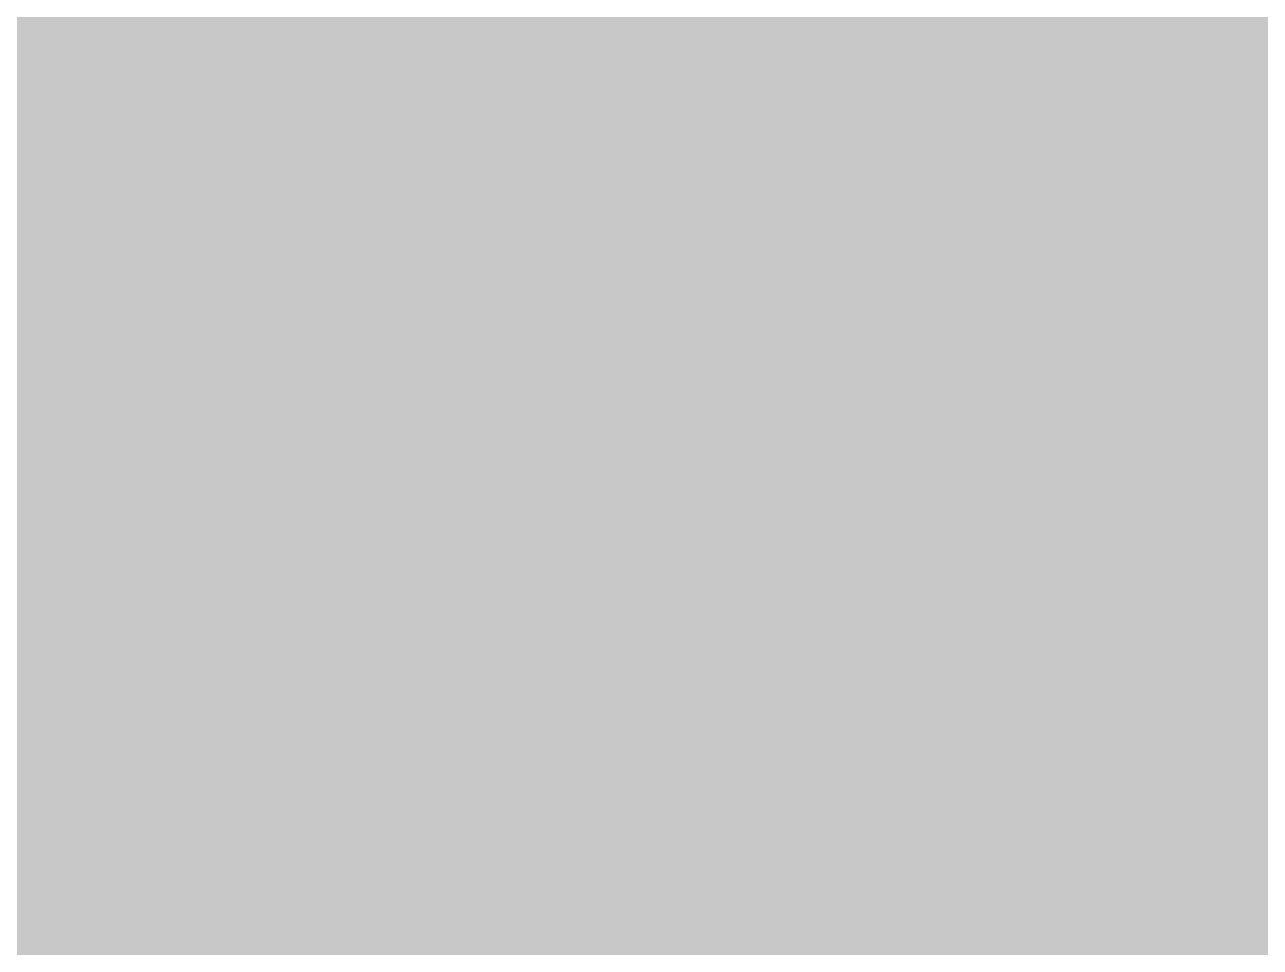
# Model space of a CAD drawing. Header units: millimetres. Extents: x -754 to 578, y -31 to 612.
# Drawn here: x 389.4 to 447.8, y 131.9 to 175.5 of the extents above; entities that cross this region are included whole.
import ezdxf

# ---------------------------------------------------------------- set-up
doc = ezdxf.new("R2010")
doc.units = ezdxf.units.MM
doc.layers.add('Background Fill', color=3, linetype='Continuous')
doc.layers.add('magpiefill', color=3, linetype='Continuous')

msp = doc.modelspace()

# ---------------------------------------------------------------- hatches: boundary and pattern name
at = {"layer": 'magpiefill'}
h = msp.add_hatch(color=250, dxfattribs=at)
h.dxf.hatch_style = 1
edge = h.paths.add_edge_path()
edge.add_line((422.8016935369239, 158.4498800963552), (420.37532022016, 158.2018303039786))
edge.add_line((420.3753202201599, 158.2018303039786), (416.2455312316768, 155.4893351378932))
edge.add_line((416.2455312316768, 155.4893351378931), (407.7499737075245, 149.3567361790554))
edge.add_line((407.7499737075248, 149.3567361790555), (402.7942299349394, 144.6393505568623))
edge.add_line((402.7942299349393, 144.6393505568623), (401.968275150837, 144.6393505568623))
edge.add_line((401.9682751508369, 144.6393505568623), (401.1423165997419, 145.3469591835292))
edge.add_line((401.1423165997419, 145.3469591835293), (401.0243230591561, 145.8186969624106))
edge.add_line((401.0243230591561, 145.8186969624106), (398.5464511728632, 143.9317438885402))
edge.add_line((398.5464511728633, 143.9317438885402), (395.2426245024686, 141.5730510774436))
edge.add_line((395.2426245024685, 141.5730510774436), (394.8886438807106, 143.1062017963252))
edge.add_line((394.8886438807106, 143.1062017963253), (395.0066374212963, 143.9317438885403))
edge.add_line((395.0066374212963, 143.9317438885402), (396.4225636753221, 145.4648926490772))
edge.add_line((396.4225636753222, 145.4648926490773), (396.8945378376659, 145.8186969624107))
edge.add_line((396.8945378376659, 145.8186969624106), (396.5405572159079, 146.0545658518514))
edge.add_line((396.5405572159079, 146.0545658518514), (394.298672410787, 144.5214170913143))
edge.add_line((394.298672410787, 144.5214170913142), (393.708704707857, 144.9931548701956))
edge.add_line((393.7087047078569, 144.9931548701957), (393.7087047078569, 145.3469591835293))
edge.add_line((393.7087047078569, 145.3469591835293), (392.764752616176, 145.3469591835293))
edge.add_line((392.7647526161761, 145.3469591835293), (392.4107719944182, 145.8186969624106))
edge.add_line((392.4107719944182, 145.8186969624106), (395.4786115836406, 147.4697811468405))
edge.add_line((395.4786115836407, 147.4697811468405), (396.0685792865702, 148.531192128496))
edge.add_line((396.0685792865702, 148.5311921284959), (397.130524918838, 149.4746696446038))
edge.add_line((397.1305249188381, 149.4746696446038), (395.0066374212964, 149.1208653312701))
edge.add_line((395.0066374212963, 149.12086533127), (396.6585507564936, 150.5360806262591))
edge.add_line((396.6585507564937, 150.5360806262591), (402.2042622320091, 153.7203155295707))
edge.add_line((402.2042622320091, 153.7203155295707), (407.3959930857667, 157.4942236356564))
edge.add_line((407.3959930857668, 157.4942236356565), (413.2956851830402, 160.9143274284085))
edge.add_line((413.2956851830402, 160.9143274284085), (416.8355027016004, 163.0371493917197))
edge.add_line((416.8355027016003, 163.0371493917197), (417.1894833233582, 164.3344312211609))
edge.add_line((417.1894833233582, 164.3344312211608), (418.4874160367976, 165.1599733133755))
edge.add_line((418.4874160367976, 165.1599733133755), (419.9033422908228, 164.5703001106014))
edge.add_line((419.9033422908228, 164.5703001106014), (420.8472943825043, 164.6882355344942))
edge.add_line((420.8472943825043, 164.6882355344942), (422.8531883394595, 166.3393197189238))
edge.add_line((422.8531883394596, 166.3393197189238), (424.5051054416504, 167.4007307005795))
edge.add_line((424.5051054416504, 167.4007307005795), (424.6230989822361, 165.0420378894829))
edge.add_line((424.6230989822361, 165.0420378894829), (424.1511210528989, 163.273020239505))
edge.add_line((424.151121052899, 163.2730202395051), (423.6791468905548, 163.0371493917197))
edge.add_line((423.6791468905546, 163.0371493917197), (422.9711818800454, 163.2730202395051))
edge.add_line((422.9711818800454, 163.2730202395051), (422.0272335553574, 162.3295427233976))
edge.add_line((422.0272335553573, 162.3295427233976), (423.4836813595565, 161.0912540643818))
edge.add_line((423.4836813595566, 161.0912540643818), (423.7394263221693, 162.1989270187154))
edge.add_line((423.7394263221693, 162.1989270187154), (424.9329040700271, 162.8805719136901))
edge.add_line((424.932904070027, 162.88057191369), (426.7231188083171, 162.9657775255616))
edge.add_line((426.7231188083172, 162.9657775255617), (427.7460986587688, 162.6249550780745))
edge.add_line((427.7460986587687, 162.6249550780745), (427.7460986587687, 161.8581045712282))
edge.add_line((427.7460986587687, 161.8581045712282), (426.8936167057233, 161.517282123741))
edge.add_line((426.8936167057234, 161.517282123741), (425.2738960978467, 161.1764596762535))
edge.add_line((425.2738960978465, 161.1764596762534), (423.398430527356, 159.7279642744327))
edge.add_line((423.3984305273561, 159.7279642744327), (423.3984305273561, 158.7054969319707))
edge.add_line((423.3984305273561, 158.7054969319707), (424.932904070027, 159.3019362150735))
edge.add_line((424.932904070027, 159.3019362150735), (428.6838314440133, 160.7504316168946))
edge.add_line((428.6838314440133, 160.7504316168946), (431.1560377719295, 162.1137214068435))
edge.add_line((431.1560377719295, 162.1137214068434), (433.6282403328516, 163.9030392561517))
edge.add_line((433.6282403328516, 163.9030392561517), (436.8676815486062, 166.2887963885628))
edge.add_line((436.8676815486062, 166.2887963885628), (435.1627138755226, 165.69235710546))
edge.add_line((435.1627138755225, 165.69235710546), (433.5429932676452, 165.0959178223573))
edge.add_line((433.5429932676452, 165.0959178223573), (431.8380255945616, 165.5219458817164))
edge.add_line((431.8380255945615, 165.5219458817164), (430.3035520518906, 166.8000300597936))
edge.add_line((430.3035520518906, 166.8000300597936), (429.365819266646, 168.6745515626293))
edge.add_line((429.365819266646, 168.6745515626293), (429.0248272388264, 170.8046918594248))
edge.add_line((429.0248272388264, 170.8046918594247), (429.4510700988459, 172.7644209324766))
edge.add_line((429.4510700988458, 172.7644209324767), (431.2412848371358, 174.7241500055286))
edge.add_line((431.2412848371359, 174.7241500055286), (430.3035520518907, 174.3833275580411))
edge.add_line((430.3035520518906, 174.3833275580411), (425.8706368552722, 172.082776037502))
edge.add_line((425.8706368552723, 172.082776037502), (422.0344548820921, 169.9526357407065))
edge.add_line((422.0344548820919, 169.9526357407065), (419.9032481159823, 168.2485235032701))
edge.add_line((419.9032481159825, 168.2485235032701), (418.7950174333311, 166.62961883605))
edge.add_line((418.7950174333309, 166.62961883605), (417.6015396854731, 165.69235710546))
edge.add_line((417.601539685473, 165.69235710546), (416.3228148724087, 165.3515346579728))
edge.add_line((416.3228148724088, 165.3515346579728), (415.5555762175769, 165.69235710546))
edge.add_line((415.555576217577, 165.69235710546), (415.1293371245511, 166.2035907766908))
edge.add_line((415.1293371245511, 166.2035907766908), (415.2145841897575, 167.3964673845518))
edge.add_line((415.2145841897575, 167.3964673845518), (416.0670661428029, 169.3561964576037))
edge.add_line((416.0670661428028, 169.3561964576037), (415.4703291523706, 170.6342806356812))
edge.add_line((415.4703291523706, 170.6342806356812), (415.2998312549638, 169.5266076813473))
edge.add_line((415.2998312549637, 169.5266076813473), (414.5325963671253, 169.0153740101165))
edge.add_line((414.5325963671255, 169.0153740101165), (412.6571307966357, 167.9077010557829))
edge.add_line((412.6571307966353, 167.9077010557829), (412.0603938062031, 168.3337291151421))
edge.add_line((412.0603938062034, 168.3337291151421), (411.4636530487777, 168.6745515626293))
edge.add_line((411.4636530487776, 168.6745515626293), (410.8669160583454, 169.2709908457321))
edge.add_line((410.8669160583454, 169.2709908457319), (410.6111710957327, 170.2082525763219))
edge.add_line((410.6111710957327, 170.208252576322), (410.6964181609392, 170.8046918594248))
edge.add_line((410.6964181609392, 170.8046918594247), (409.9291832731002, 170.9751030831683))
edge.add_line((409.9291832731001, 170.9751030831684), (409.5029404130812, 171.3159255306556))
edge.add_line((409.5029404130812, 171.3159255306556), (408.906199655655, 171.9123648137584))
edge.add_line((408.906199655655, 171.9123648137584), (408.3947097304298, 172.5940097087331))
edge.add_line((408.3947097304299, 172.5940097087331), (408.6504546930425, 173.8720938868103))
edge.add_line((408.6504546930425, 173.8720938868101), (408.3947097304299, 173.8720938868101))
edge.add_line((408.3947097304299, 173.8720938868101), (407.6274748425909, 174.1277107224257))
edge.add_line((407.6274748425908, 174.1277107224258), (406.8602399547524, 174.8093556174002))
edge.add_line((406.8602399547524, 174.8093556174002), (406.4339970947329, 175.6614117361186))
edge.add_line((406.4339970947331, 175.6614117361186), (406.6044949921398, 176.4282622429649))
edge.add_line((406.6044949921397, 176.4282622429649), (406.7749891225525, 177.2803183616829))
edge.add_line((406.7749891225526, 177.2803183616829), (406.3487500295266, 177.3655239735549))
edge.add_line((406.3487500295266, 177.3655239735549), (405.4962643094884, 178.1323744804013))
edge.add_line((405.4962643094884, 178.1323744804013), (404.9847743842627, 179.1548398645186))
edge.add_line((404.9847743842627, 179.1548398645186), (405.0700214494691, 180.0921015951086))
edge.add_line((405.0700214494689, 180.0921015951086), (406.5192441599394, 181.0293633256986))
edge.add_line((406.5192441599395, 181.0293633256985), (408.4799605626298, 182.0518306681604))
edge.add_line((408.4799605626297, 182.0518306681605), (409.8439324409003, 183.1595036224941))
edge.add_line((409.8439324409003, 183.1595036224941), (411.0374101887581, 184.181970964956))
edge.add_line((411.0374101887583, 184.181970964956), (411.2079080861645, 184.3523821886996))
edge.add_line((411.2079080861645, 184.3523821886996), (411.6341509461839, 184.5227934124432))
edge.add_line((411.6341509461838, 184.5227934124432), (412.1456408714096, 184.9488214718024))
edge.add_line((412.1456408714096, 184.9488214718024), (412.230887936616, 185.2896439192896))
edge.add_line((412.230887936616, 185.2896439192896), (412.230887936616, 185.5452607549051))
edge.add_line((412.230887936616, 185.545260754905), (412.1456408714096, 185.8860832023922))
edge.add_line((412.1456408714096, 185.8860832023923), (411.8898959087969, 186.1417000380079))
edge.add_line((411.8898959087971, 186.1417000380078), (411.6341509461839, 186.3121112617514))
edge.add_line((411.6341509461838, 186.3121112617514), (411.2931551513708, 186.3973168736234))
edge.add_line((411.2931551513709, 186.3973168736235), (411.5489001139841, 186.5677280973671))
edge.add_line((411.548900113984, 186.567728097367), (411.889895908797, 186.567728097367))
edge.add_line((411.8898959087971, 186.567728097367), (412.2308879366161, 186.6529337092386))
edge.add_line((412.230887936616, 186.6529337092387), (412.8276286940417, 186.6529337092387))
edge.add_line((412.8276286940416, 186.6529337092387), (413.1686207218611, 186.6529337092387))
edge.add_line((413.1686207218613, 186.6529337092387), (413.424365684474, 186.7381393211107))
edge.add_line((413.424365684474, 186.7381393211107), (413.6801106470872, 186.9085505448543))
edge.add_line((413.6801106470871, 186.9085505448542), (413.8506085444933, 187.3345786042133))
edge.add_line((413.8506085444933, 187.3345786042133), (413.9358593766931, 187.5901954398286))
edge.add_line((413.9358593766931, 187.5901954398287), (413.5948635818806, 187.9310178873162))
edge.add_line((413.5948635818806, 187.9310178873162), (412.4866328992292, 188.527457170419))
edge.add_line((412.4866328992291, 188.5274571704189), (413.935859376693, 188.1866347229314))
edge.add_line((413.9358593766931, 188.1866347229314), (414.7030942645321, 188.0162234991878))
edge.add_line((414.7030942645322, 188.0162234991878), (415.1293371245511, 188.2718403348034))
edge.add_line((415.1293371245511, 188.2718403348034), (415.1293371245511, 188.442251558547))
edge.add_line((415.1293371245511, 188.4422515585469), (415.1293371245511, 188.8682796179061))
edge.add_line((415.1293371245511, 188.8682796179061), (414.873588394945, 189.0386908416497))
edge.add_line((414.873588394945, 189.0386908416498), (414.7030942645323, 189.464718901009))
edge.add_line((414.7030942645322, 189.464718901009), (415.3850820871642, 189.379513289137))
edge.add_line((415.3850820871642, 189.379513289137), (415.7260741149831, 189.379513289137))
edge.add_line((415.7260741149832, 189.379513289137), (416.237564040209, 189.379513289137))
edge.add_line((416.237564040209, 189.379513289137), (416.237564040209, 189.5499245128806))
edge.add_line((416.237564040209, 189.5499245128805), (416.1523169750026, 190.0611581841116))
edge.add_line((416.1523169750026, 190.0611581841116), (415.9818190775964, 190.4019786732542))
edge.add_line((415.9818190775964, 190.4019786732543), (415.8965720123899, 190.8280067326135))
edge.add_line((415.8965720123899, 190.8280067326135), (416.3228148724088, 190.8280067326135))
edge.add_line((416.3228148724088, 190.8280067326135), (416.6638069002283, 190.9132123444851))
edge.add_line((416.6638069002286, 190.9132123444851), (416.8343047976348, 191.1688291801007))
edge.add_line((416.8343047976348, 191.1688291801007), (416.9195518628412, 191.7652684632035))
edge.add_line((416.919551862841, 191.7652684632034), (417.0047989280474, 191.935679686947))
edge.add_line((417.0047989280474, 191.9356796869471), (417.3457947228604, 191.9356796869471))
edge.add_line((417.3457947228605, 191.9356796869471), (417.6015396854732, 191.9356796869471))
edge.add_line((417.601539685473, 191.9356796869471), (417.7720375828798, 192.1060909106907))
edge.add_line((417.7720375828799, 192.1060909106906), (418.0277825454925, 192.1060909106906))
edge.add_line((418.0277825454925, 192.1060909106906), (418.113029610699, 192.5321189700497))
edge.add_line((418.113029610699, 192.5321189700497), (418.113029610699, 192.7025301937933))
edge.add_line((418.113029610699, 192.7025301937935), (417.6867867506795, 192.872941417537))
edge.add_line((417.6867867506796, 192.8729414175369), (418.0277825454926, 193.0433526412805))
edge.add_line((418.0277825454925, 193.0433526412806), (418.2835275081057, 193.0433526412806))
edge.add_line((418.2835275081056, 193.0433526412806), (418.6245195359246, 192.958147029409))
edge.add_line((418.6245195359247, 192.9581470294089), (419.0507623959442, 192.8729414175369))
edge.add_line((419.050762395944, 192.8729414175369), (419.6474993863762, 192.9581470294089))
edge.add_line((419.6474993863765, 192.9581470294089), (420.4999851064147, 193.1285582531525))
edge.add_line((420.4999851064147, 193.1285582531526), (420.9262279664341, 193.1285582531526))
edge.add_line((420.926227966434, 193.1285582531526), (420.926227966434, 192.7877358056654))
edge.add_line((420.926227966434, 192.7877358056654), (421.0114750316404, 192.3617077463063))
edge.add_line((421.0114750316404, 192.3617077463063), (421.6082157890661, 192.1060909106907))
edge.add_line((421.608215789066, 192.1060909106906), (422.375450676905, 192.3617077463061))
edge.add_line((422.3754506769051, 192.3617077463063), (422.8016935369239, 191.8504740750755))
edge.add_line((422.8016935369239, 191.8504740750753), (423.3990370133262, 191.2563593469219))
edge.add_arc((275.4103413506975, 104.855363672891), 171.3644831853732, 24.7196834331034, 30.277882808560207, ccw=False)
edge.add_arc((433.8423374142042, 178.7943320753614), 3.586774538690185, 219.4264190677759, 277.5112522925736)
edge.add_arc((437.7186508095358, 172.1141131360732), 4.622927288925009, 76.09792839104102, 137.4828955815185, ccw=False)
edge.add_arc((437.4670287054157, 166.4602429365747), 10.23247757204816, 60.01917854986198, 82.34898294536907, ccw=False)
edge.add_arc((437.6052432172801, 160.2519830302168), 15.8714537673971, 55.16074552816218, 71.73216053091483, ccw=False)
edge.add_arc((446.2310703342746, 165.7219311195362), 7.569540894155772, 86.65890143975243, 120.31950619075)
edge.add_arc((448.5486450737255, 161.9781626581998), 11.97172369207804, 120.8490791888012, 144.9821508602809)
edge.add_arc((440.3616388291784, 167.9885310829146), 1.831638770141301, 152.0183299640194, 206.9559763139688)
edge.add_arc((300.3450914811326, -1.548453980030672), 218.2018648308125, 45.89312228263083, 50.63922831697852, ccw=False)
edge.add_line((452.2133700246945, 155.1298144168956), (452.0418964759451, 154.4452182967242))
edge.add_line((452.0418964759451, 154.4452182967243), (452.2976414385583, 154.1043958492371))
edge.add_line((452.2976414385582, 154.1043958492371), (453.0648800933901, 153.8487790136215))
edge.add_line((453.0648800933902, 153.8487790136215), (452.8091351307776, 153.3375453423907))
edge.add_line((452.8091351307776, 153.3375453423907), (453.1501271585965, 152.9115172830316))
edge.add_line((453.1501271585967, 152.9115172830316), (453.3206250560035, 152.4854892236724))
edge.add_line((453.3206250560033, 152.4854892236724), (452.7238842985777, 151.9742555524416))
edge.add_line((452.7238842985778, 151.9742555524416), (452.6386372333714, 151.4630218812105))
edge.add_line((452.6386372333714, 151.4630218812105), (452.894382195984, 150.9517882099797))
edge.add_line((452.894382195984, 150.9517882099797), (452.212394373352, 150.6961713743641))
edge.add_line((452.212394373352, 150.6961713743641), (451.53040655072, 150.8665825981077))
edge.add_line((451.53040655072, 150.8665825981077), (451.6156536159265, 150.2701433150049))
edge.add_line((451.6156536159262, 150.2701433150049), (450.6779245976744, 150.0145264793897))
edge.add_line((450.6779245976745, 150.0145264793897), (450.2516817376551, 150.2701433150049))
edge.add_line((450.2516817376552, 150.2701433150049), (449.9959367750425, 150.3553489268769))
edge.add_line((449.9959367750425, 150.3553489268769), (449.7401918124299, 150.0145264793897))
edge.add_line((449.7401918124299, 150.0145264793897), (449.3139489524104, 149.6737040319022))
edge.add_line((449.3139489524103, 149.6737040319023), (448.8877060923909, 149.8441152556462))
edge.add_line((448.887706092391, 149.8441152556461), (447.7794754097396, 149.0772647487997))
edge.add_line((447.7794754097395, 149.0772647487997), (447.7794754097395, 149.4180871962869))
edge.add_line((447.7794754097395, 149.418087196287), (447.012240521901, 150.0997320912614))
edge.add_line((447.012240521901, 150.0997320912613), (447.012240521901, 150.4405545387488))
edge.add_line((447.012240521901, 150.4405545387489), (446.8417426244943, 150.270143315005))
edge.add_line((446.8417426244944, 150.2701433150049), (446.3302526992692, 149.5032928081586))
edge.add_line((446.3302526992691, 149.5032928081586), (446.3302526992691, 148.9920591369278))
edge.add_line((446.3302526992691, 148.9920591369278), (446.3302526992691, 147.8843861825942))
edge.add_line((446.3302526992691, 147.8843861825943), (445.7335157088369, 147.8843861825943))
edge.add_line((445.7335157088369, 147.8843861825943), (445.4777707462237, 148.1400030182095))
edge.add_line((445.4777707462238, 148.1400030182095), (445.392519914024, 148.3104142419531))
edge.add_line((445.3925199140238, 148.310414241953), (444.5400379609789, 148.5660310775686))
edge.add_line((444.5400379609789, 148.5660310775686), (444.1137951009595, 148.8216479131842))
edge.add_line((444.1137951009596, 148.8216479131842), (443.9432972035528, 148.6512366894406))
edge.add_line((443.9432972035527, 148.6512366894407), (443.9432972035527, 148.2252086300815))
edge.add_line((443.9432972035527, 148.2252086300814), (443.4318072783275, 147.5435637351067))
edge.add_line((443.4318072783276, 147.5435637351067), (443.0908152505081, 147.7991805707222))
edge.add_line((443.0908152505081, 147.7991805707222), (443.0908152505081, 148.0547974063378))
edge.add_line((443.0908152505081, 148.0547974063378), (442.067831633063, 147.7991805707222))
edge.add_line((442.067831633063, 147.7991805707222), (441.5563417078372, 147.2027412876195))
edge.add_line((441.5563417078372, 147.2027412876195), (440.4481147921798, 146.7767132282603))
edge.add_line((440.4481147921797, 146.7767132282603), (439.9366248669539, 147.0323300638759))
edge.add_line((439.9366248669539, 147.0323300638759), (439.6808761373472, 147.458358123235))
edge.add_line((439.6808761373472, 147.458358123235), (439.2546370443218, 147.458358123235))
edge.add_line((439.2546370443217, 147.458358123235), (438.3169042590765, 146.6915076163887))
edge.add_line((438.3169042590766, 146.6915076163887), (437.4644185390378, 145.8394514976703))
edge.add_line((437.4644185390378, 145.8394514976704), (436.6119365859929, 144.8169841552085))
edge.add_line((436.6119365859929, 144.8169841552084), (435.9299487633609, 143.9649280364904))
edge.add_line((435.9299487633609, 143.9649280364904), (435.3332080059353, 143.3684907117322))
edge.add_line((435.3332080059351, 143.3684907117322), (434.4807260528897, 143.1128738761166))
edge.add_line((434.4807260528898, 143.1128738761166), (433.713487398058, 143.2832850998602))
edge.add_line((433.7134873980579, 143.2832850998603), (433.2019974728321, 143.7945168127469))
edge.add_line((433.2019974728321, 143.7945168127468), (432.6905075476063, 144.3057504839776))
edge.add_line((432.6905075476063, 144.3057504839777), (432.4347625849937, 145.0726009908241))
edge.add_line((432.4347625849937, 145.0726009908241), (432.0085197249742, 145.6690402739268))
edge.add_line((432.0085197249743, 145.6690402739267), (431.5822768649549, 145.7542458857987))
edge.add_line((431.5822768649548, 145.7542458857987), (431.070786939729, 145.9246571095423))
edge.add_line((431.070786939729, 145.9246571095423), (430.6445478467036, 145.9246571095423))
edge.add_line((430.6445478467037, 145.9246571095423), (429.8773091918713, 147.1175356757478))
edge.add_line((429.8773091918713, 147.1175356757479), (429.1100743040329, 148.1400030182095))
edge.add_line((429.1100743040327, 148.1400030182095), (428.7690822762137, 148.1400030182095))
edge.add_line((428.7690822762138, 148.1400030182095), (428.0870944535811, 148.480825465697))
edge.add_line((428.0870944535811, 148.480825465697), (426.8936167057233, 149.5884984200305))
edge.add_line((426.8936167057234, 149.5884984200305), (426.5526209109109, 150.0997320912613))
edge.add_line((426.5526209109109, 150.0997320912613), (426.3821267804982, 150.4405545387488))
edge.add_line((426.3821267804981, 150.4405545387489), (426.2968759482976, 150.9517882099797))
edge.add_line((426.2968759482976, 150.9517882099797), (425.9558839204786, 150.9517882099797))
edge.add_line((425.9558839204785, 150.9517882099797), (425.1886490326395, 151.2074050455952))
edge.add_line((425.1886490326397, 151.2074050455952), (425.1033982004399, 151.3778162693388))
edge.add_line((425.1033982004399, 151.3778162693388), (424.7624061726209, 151.8890499405696))
edge.add_line((424.7624061726208, 151.8890499405696), (424.6771591074144, 152.0594611643132))
edge.add_line((424.6771591074144, 152.0594611643132), (424.2509162473949, 152.9967228949032))
edge.add_line((424.250916247395, 152.9967228949032), (423.7394263221693, 153.3375453423907))
edge.add_line((423.7394263221693, 153.3375453423907), (423.4836813595566, 153.593162178006))
edge.add_line((423.4836813595566, 153.593162178006), (423.1426855647436, 154.1043958492371))
edge.add_line((423.1426855647435, 154.1043958492371), (422.9721876673373, 154.7860407442115))
edge.add_line((422.9721876673373, 154.7860407442115), (422.9721876673373, 155.2120668452261))
edge.add_line((422.9721876673373, 155.2120668452261), (423.5689284247629, 156.0641229639444))
edge.add_line((423.568928424763, 156.0641229639444), (423.3131834621498, 155.9789173520725))
edge.add_line((423.3131834621497, 155.9789173520725), (422.716442704724, 156.6605622470472))
edge.add_line((422.7164427047242, 156.6605622470472), (422.6311956395177, 157.25700153015))
edge.add_line((422.6311956395177, 157.25700153015), (423.3131834621497, 158.2794688726116))
edge.add_line((423.3131834621497, 158.2794688726116), (422.8016935369239, 158.4498800963552))
h = msp.add_hatch(color=251, dxfattribs=at)
h.dxf.hatch_style = 1
h.paths.add_polyline_path([(411.8544453267693, 182.7587674784468), (414.8960274212911, 183.8734552896277), (411.9803043583715, 183.3877458059344), (409.3568024515971, 182.7639084324525), (408.4799605626297, 182.0518306681605), (409.9665673274435, 182.2555863708038)])
h.paths.add_polyline_path([(413.2388909370388, 180.2428619402331), (418.3990888086087, 182.8845627553573), (415.0009099047627, 181.6266099862504), (411.2251539061115, 180.3686572171436), (408.2045483597196, 180.1170666633222), (405.0729911556436, 180.0940222053284), (405.0700214494689, 180.0921015951086), (404.9847743842627, 179.1548398645186), (405.4962643094884, 178.1323744804013), (406.3487500295266, 177.3655239735549), (406.7749891225526, 177.2803183616829), (408.8338435177291, 178.4817280634833)])
h.paths.add_polyline_path([(413.616464294493, 177.6011611251087), (418.2732297770069, 180.7460430478757), (412.8613138422336, 178.1043422327512), (408.959702549331, 176.8463894636444), (406.7077763333334, 176.9444178343655), (406.6044949921397, 176.4282622429649), (406.4339970947331, 175.6614117361186), (406.8602399547524, 174.8093556174002), (407.6274748425908, 174.1277107224258), (408.3947097304299, 173.8720938868101), (408.5821254545256, 173.8720938868101), (409.9665673274435, 175.0852555868946)])
h.paths.add_polyline_path([(412.7354548106312, 173.5757122639665), (417.5180793247469, 177.6011611251087), (411.9803043583715, 174.2046886485199), (408.5520868901933, 173.3805012815467), (408.3947097304299, 172.5940097087331), (408.906199655655, 171.9123648137584), (409.5029404130812, 171.3159255306556), (409.9291832731001, 170.9751030831684), (410.2133917924555, 170.9119772760012), (410.5958624854532, 171.5629858904613)])
h.paths.add_polyline_path([(413.8681823576974, 171.9403717211934), (413.8681823576974, 172.9467339364788), (412.2320224215753, 171.0598047828186), (410.6621789450176, 170.5651338951844), (410.6111710957327, 170.208252576322), (410.8669160583454, 169.2709908457319), (411.4636530487776, 168.6745515626293), (412.0893300463829, 168.3172024742577), (414.3716184841044, 169.9276472906223), (411.8544453267693, 169.5502614598902)])
h.paths.add_polyline_path([(417.7697973879503, 171.688781167372), (415.7152591593174, 170.1096924642854), (416.0670661428028, 169.3561964576037)], flags=17)
h.paths.add_polyline_path([(419.4501140628047, 167.5865847525664), (419.5318163556742, 169.0470803522476), (421.0421172601946, 172.6951433826575), (418.2732297770069, 168.7954897984263), (415.1832846398663, 166.9584874868133), (415.1293371245511, 166.2035907766908), (415.555576217577, 165.69235710546), (416.3228148724088, 165.3515346579728), (417.601539685473, 165.69235710546), (418.7950174333309, 166.62961883605)])
h.paths.add_polyline_path([(424.1885818381875, 157.47391293353), (429.6004977729615, 159.7382279179224), (426.8316102897732, 158.8576609795475), (422.9008359964575, 157.6612586884622), (422.6311956395177, 157.25700153015), (422.7164427047242, 156.6605622470472), (422.9516256534298, 156.3919175225575)])
h.paths.add_polyline_path([(425.0695913220495, 155.2095979491376), (427.5867607420334, 155.838574333691), (430.8590806142777, 157.9770940411729), (425.9506008059113, 156.2159601644231), (423.3415574005821, 155.7394713125167), (422.9721876673373, 155.2120668452261), (422.9721876673373, 154.7860407442115), (423.1426855647435, 154.1043958492371), (423.4836813595566, 153.593162178006), (423.7394263221693, 153.3375453423907), (424.0282289119361, 153.1451067416858), (424.8178732588458, 154.0774404569415)])
h.paths.add_polyline_path([(427.33504267883, 152.8194857449006), (429.6004977729615, 153.8258499031202), (431.9918081613432, 155.838574333691), (427.0833246156265, 153.5742593492987), (424.354427511546, 152.7691128733082), (424.6771591074144, 152.0594611643132), (424.7624061726208, 151.8890499405696), (425.1033982004399, 151.3778162693388), (425.1886490326397, 151.2074050455952), (425.9558839204785, 150.9517882099797), (426.2023151317644, 150.9517882099797), (426.8316102897734, 151.5615329757934)])
h.paths.add_polyline_path([(432.8728176452053, 152.5678951910791), (437.1520060329131, 156.3417554413339), (433.8796861606688, 154.0774404569415), (428.7194882890997, 151.4357376988829), (426.3450669850115, 150.6627953640001), (426.3821267804981, 150.4405545387489), (426.5526209109109, 150.0997320912613), (426.8936167057234, 149.5884984200305), (428.0870944535811, 148.480825465697), (428.7690822762138, 148.1400030182095), (428.8453473207014, 148.1400030182095), (429.3487797097575, 149.0456274375796), (430.1039301620176, 150.3035802066865)])
h.paths.add_polyline_path([(435.2641280335874, 151.0583518681508), (438.410592611581, 154.9580073953163), (433.3762537716129, 150.8067613143295), (429.1840341015843, 148.0414393594782), (429.8773091918713, 147.1175356757478), (430.6445478467037, 145.9246571095423), (431.070786939729, 145.9246571095423), (431.5822768649548, 145.7542458857987), (432.2435262245474, 147.6618793915621)])
h.paths.add_polyline_path([(437.2778650645148, 148.9198321606692), (441.3053391263704, 154.706416841495), (439.2916020954428, 152.4420999141685), (436.0192822231986, 149.297217991401), (433.3762537716129, 145.9007455148127), (432.0887435511545, 145.5567835164234), (432.4347625849937, 145.0726009908241), (432.6905075476063, 144.3057504839777), (433.2019974728321, 143.7945168127468), (433.7134873980579, 143.2832850998603), (434.4807260528898, 143.1128738761166), (435.3332080059351, 143.3684907117322), (435.3697227139883, 143.4049868526686), (435.6417051283927, 146.0265407917232)])
h.paths.add_polyline_path([(441.5570534522228, 150.0519896528652), (442.4380629360846, 153.1968735185666), (439.6691791902483, 148.9198321606692), (438.410592611581, 147.5360841146515), (437.7793183895633, 146.1541926576883), (438.3169042590766, 146.6915076163887), (439.2546370443217, 147.458358123235), (439.6808761373472, 147.458358123235), (440.1726115793049, 148.0392652222941)])
h.paths.add_polyline_path([(443.6966495147526, 150.6809660374187), (441.3396480273216, 147.1194392247648), (441.5563417078372, 147.2027412876195), (442.067831633063, 147.7991805707222), (442.8873298444537, 148.0039517283597)])
h.paths.add_polyline_path([(446.3302526992691, 149.297217991401), (445.2069504192723, 150.5551707605078), (444.5226256878998, 148.5764731765759), (444.5400379609789, 148.5660310775686), (445.3925199140238, 148.310414241953), (445.4777707462238, 148.1400030182095), (445.7335157088369, 147.8843861825943), (446.3302526992691, 147.8843861825943), (446.3302526992691, 148.9920591369278)])
h = msp.add_hatch(color=255, dxfattribs=at)
h.dxf.hatch_style = 1
h.paths.add_polyline_path([(418.7950174333309, 166.62961883605), (418.4874160367976, 165.1599733133755), (419.9033422908228, 164.5703001106014), (420.8472943825043, 164.6882355344942), (422.8531883394596, 166.3393197189238), (424.5051054416504, 167.4007307005795), (424.6230989822361, 165.0420378894829), (424.151121052899, 163.2730202395051), (423.6791468905546, 163.0371493917197), (422.9711818800454, 163.2730202395051), (422.0272335553573, 162.3295427233976), (423.4836813595566, 161.0912540643818), (423.7394263221693, 162.1989270187154), (424.932904070027, 162.88057191369), (426.7231188083172, 162.9657775255617), (427.7460986587687, 162.6249550780745), (427.7460986587687, 161.8581045712282), (426.8936167057234, 161.517282123741), (425.2738960978465, 161.1764596762534), (423.3984305273561, 159.7279642744327), (423.3984305273561, 158.7054969319707), (424.932904070027, 159.3019362150735), (428.6838314440133, 160.7504316168946), (431.1560377719295, 162.1137214068434), (433.6282403328516, 163.9030392561517), (436.8676815486062, 166.2887963885628), (435.1627138755225, 165.69235710546), (433.5429932676452, 165.0959178223573), (431.8380255945615, 165.5219458817164), (430.3035520518906, 166.8000300597936), (429.365819266646, 168.6745515626293), (429.0248272388264, 170.8046918594247), (429.4510700988458, 172.7644209324767), (431.2412848371359, 174.7241500055286), (430.3035520518906, 174.3833275580411), (425.8706368552723, 172.082776037502), (422.0344548820919, 169.9526357407065), (419.9032481159825, 168.2485235032701)])
h = msp.add_hatch(color=255, dxfattribs=at)
h.dxf.hatch_style = 1
h.paths.add_polyline_path([(447.6553674050426, 145.2697057049241), (447.6661690903391, 145.8163703590029), (447.673586242897, 146.3085005184087), (447.6775415547097, 146.7468036532132), (447.6779993608764, 147.1356672559733), (447.6749239964965, 147.4794788192464), (447.6682797966694, 147.7826258355896), (447.6580310964941, 148.04949579756), (447.6441422310704, 148.2844761977148), (447.6265775354975, 148.4919545286111), (447.6056269995872, 148.6762475789437), (447.5828832320024, 148.8413893219576), (447.4520113687051, 149.7090205146187), (446.8338130153584, 150.2582548603452), (446.3302526992691, 149.5032928081586), (446.3302526992691, 148.9920591369278), (446.3302526992691, 147.8843861825943), (445.9850929238753, 147.8843861825943), (445.8772534625925, 147.2374378022502), (445.7733399832689, 146.6042506735131), (445.6738520788019, 145.9896261387922), (445.5792893420894, 145.3983655404963), (445.49015136603, 144.8352702210344), (445.4069377435208, 144.3051415228153), (445.3301480674597, 143.8127807882482), (445.2602819307451, 143.3629893597421), (445.1977556637532, 142.959102502702), (445.1426525467734, 142.5985911745192), (445.094972597574, 142.2774602555809), (445.0547158339227, 141.9917146262751), (445.0218822735876, 141.7373591669888), (444.996471934337, 141.5103987581097), (444.9784848339389, 141.3068382800251), (444.967920990161, 141.1226826131227), (444.9648755849196, 140.9544479189299), (444.9698244567219, 140.8006954835338), (444.9833386082234, 140.6604978741622), (445.0059890420796, 140.532927658042), (445.0383467609458, 140.4170574024007), (445.0809827674773, 140.3119596744657), (445.1344680643294, 140.2167070414644), (445.1993736541579, 140.130372070624), (445.2760207254007, 140.052170011137), (445.3637312096287, 139.9818868400558), (445.461577224195, 139.9194512163978), (445.5686308864535, 139.8647917991806), (445.6839643137573, 139.8178372474216), (445.8066496234603, 139.7785162201384), (445.9357589329159, 139.7467573763485), (446.0703643594773, 139.7224893750694), (446.2092762972516, 139.7057003269568), (446.3502582473595, 139.6966161492209), (446.490811987675, 139.6955222107101), (446.628439296072, 139.7027038802728), (446.7606419504248, 139.7184465267574), (446.8849217286072, 139.7430355190122), (446.9987804084931, 139.7767562258858), (447.0997197679567, 139.8198940162266), (447.1859553626225, 139.8742205342703), (447.2585578591154, 139.9474525258023), (447.3193117018116, 140.0487930119949), (447.3700013350865, 140.1874450140213), (447.4124112033162, 140.3726115530536), (447.4483257508757, 140.6134956502648), (447.4795294221412, 140.9193003268274), (447.5078066614885, 141.2992286039141), (447.5345969186405, 141.7580008921092), (447.5599596647121, 142.2824071596442), (447.5836093761657, 142.8547547641621), (447.6052605294631, 143.4573510633059), (447.624627601067, 144.0725034147187), (447.6414250674395, 144.6825191760439)])
h = msp.add_hatch(color=253, dxfattribs=at)
h.dxf.hatch_style = 1
h.paths.add_polyline_path([(447.8320711816521, 138.7784426147279), (447.867164962682, 139.0650087817342), (447.9005516413986, 139.3333888133549), (447.9321182108388, 139.6014477736662), (447.9617576141125, 139.8922645910114), (447.9893627943295, 140.228918193733), (448.0148266946001, 140.6344875101735), (448.0380422580336, 141.1320514686757), (448.0589024277403, 141.7446889975827), (448.0773001468299, 142.4954790252367), (448.093089399229, 143.3939387563357), (448.1059683321319, 144.3953385009983), (448.1155961335489, 145.4413868456971), (448.1216319914911, 146.4737923769059), (448.1237350939689, 147.4342636810978), (448.1215646289934, 148.2645093447464), (448.1147797845751, 148.9062379543248), (448.103039748725, 149.3011580963063), (447.7794754097395, 149.0772647487997), (447.7794754097395, 149.418087196287), (447.5161855103345, 149.6520054117808), (447.5094051370886, 149.5185428556424), (447.5123411124193, 149.3897086084813), (447.5230751729514, 149.2615394009148), (447.5396890553093, 149.1300719635607), (447.560264496118, 148.9913430270358), (447.5828832320024, 148.8413893219576), (447.6056269995872, 148.6762475789437), (447.6265775354975, 148.4919545286111), (447.6441422310704, 148.2844761977148), (447.6580310964941, 148.04949579756), (447.6682797966694, 147.7826258355896), (447.6749239964965, 147.4794788192464), (447.6779993608764, 147.1356672559733), (447.6775415547097, 146.7468036532132), (447.673586242897, 146.3085005184087), (447.6661690903391, 145.8163703590029), (447.6553674050426, 145.2697057049241), (447.6414250674395, 144.6825191760439), (447.624627601067, 144.0725034147188), (447.6052605294631, 143.457351063306), (447.5836093761657, 142.8547547641621), (447.5599596647121, 142.2824071596442), (447.5345969186405, 141.7580008921092), (447.5078066614885, 141.2992286039141), (447.4795294221412, 140.9193003268274), (447.4483257508757, 140.6134956502648), (447.4124112033162, 140.3726115530536), (447.3700013350865, 140.1874450140213), (447.3193117018116, 140.0487930119949), (447.2585578591154, 139.9474525258023), (447.1859553626225, 139.8742205342703), (447.0997197679567, 139.8198940162266), (446.9987804084931, 139.7767562258858), (446.8849217286072, 139.7430355190122), (446.7606419504248, 139.7184465267574), (446.628439296072, 139.7027038802728), (446.490811987675, 139.6955222107101), (446.3502582473595, 139.6966161492209), (446.2092762972516, 139.7057003269568), (446.0703643594773, 139.7224893750694), (445.9357589329159, 139.7467573763485), (445.8066496234603, 139.7785162201384), (445.6839643137573, 139.8178372474216), (445.5686308864535, 139.8647917991806), (445.461577224195, 139.9194512163978), (445.3637312096287, 139.9818868400558), (445.2760207254007, 140.052170011137), (445.1993736541579, 140.130372070624), (445.1344680643294, 140.2167070414644), (445.0809827674773, 140.3119596744657), (445.0383467609458, 140.4170574024007), (445.0059890420796, 140.532927658042), (444.9833386082234, 140.6604978741622), (444.9698244567219, 140.8006954835338), (444.9648755849196, 140.9544479189299), (444.967920990161, 141.1226826131227), (444.9784848339389, 141.3068382800251), (444.996471934337, 141.5103987581097), (445.0218822735876, 141.7373591669888), (445.0547158339227, 141.9917146262751), (445.094972597574, 142.2774602555809), (445.1426525467734, 142.5985911745191), (445.1977556637532, 142.959102502702), (445.2602819307451, 143.3629893597421), (445.3301480674597, 143.8127807882482), (445.4069377435208, 144.3051415228153), (445.4901513660297, 144.835270221034), (445.5792893420894, 145.3983655404962), (445.6738520788017, 145.9896261387923), (445.7733399832689, 146.6042506735129), (445.8772534625925, 147.2374378022498), (445.9850929238753, 147.8843861825943), (445.7335157088369, 147.8843861825943), (445.7174491264741, 147.7125415107058), (445.6753919376067, 147.4429871658612), (445.6117912513298, 147.090619308352), (445.5310941767377, 146.6703340984701), (445.4377478229258, 146.197027696507), (445.3361992989878, 145.6855962627541), (445.2308957140194, 145.1509359575027), (445.1262841771149, 144.6079429410448), (445.0262252625892, 144.0701067433887), (444.9322334056367, 143.5452903734085), (444.8452365066721, 143.039950209695), (444.7661624661093, 142.560542630839), (444.6959391843641, 142.1135240154312), (444.63549456185, 141.7053507420627), (444.5857564989817, 141.3424791893241), (444.547652896174, 141.0313657358062), (444.5215644307477, 140.7758449691559), (444.5056828876493, 140.5692643132435), (444.4976528287318, 140.4023494009958), (444.4951188158482, 140.2658258653391), (444.4957254108515, 140.1504193391999), (444.4971171755944, 140.0468554555047), (444.4969386719299, 139.9458598471798), (444.4928344617113, 139.8381581471518), (444.4829130555177, 139.7166994596254), (444.4671387588351, 139.5833267739173), (444.4459398258762, 139.4421065506226), (444.4197445108537, 139.2971052503366), (444.3889810679798, 139.152389333654), (444.354077751467, 139.0120252611699), (444.3154628155282, 138.8800794934795), (444.7628834370064, 138.4053826158648), (445.156996399191, 137.9942053531208), (445.501664684901, 137.6412239831601), (445.8007512769545, 137.3411147838953), (446.0581191581698, 137.0885540332387), (446.2776313113652, 136.8782180091027), (446.4631507193592, 136.7047829894002), (446.6185403649699, 136.5629252520438), (446.7475904165274, 136.4478040963925), (446.8537997844085, 136.356510907594), (446.9405945645012, 136.2866200922432), (447.0114008526948, 136.2357060569344), (447.069644744877, 136.2013432082623), (447.1187523369367, 136.1811059528216), (447.1621497247622, 136.1725686972065), (447.203263004242, 136.1733058480122), (447.2449115681725, 136.1820332700123), (447.2874879969811, 136.2020326606984), (447.3307781680041, 136.2377271757412), (447.374567958577, 136.2935399708117), (447.4186432460358, 136.3738942015806), (447.4627899077159, 136.483213023719), (447.5067938209529, 136.6259195928976), (447.5504408630832, 136.8064370647875), (447.5935288056646, 137.0270840262382), (447.6359029971482, 137.2817607888168), (447.6774206802065, 137.5622630952689), (447.7179390975127, 137.8603866883402), (447.7573154917407, 138.1679273107767), (447.7954071055624, 138.4766807053239)])
h = msp.add_hatch(color=255, dxfattribs=at)
h.dxf.hatch_style = 1
h.paths.add_polyline_path([(445.3361992989878, 145.6855962627538), (445.4377478229258, 146.1970276965068), (445.5310941767377, 146.6703340984701), (445.6117912513298, 147.0906193083521), (445.6753919376067, 147.4429871658612), (445.7174491264741, 147.7125415107058), (445.7335157088369, 147.8843861825943), (445.4777707462238, 148.1400030182095), (445.3925199140238, 148.310414241953), (444.5209896744107, 148.571742709022), (444.5226256878998, 148.5764731765759), (444.1137951009596, 148.8216479131842), (443.9432972035527, 148.6512366894407), (443.9432972035527, 148.2252086300814), (443.8410086645868, 148.0888922395486), (443.6382242705947, 147.4908524718162), (443.4496355874815, 146.9335159085917), (443.2746014115512, 146.4140437501227), (443.1124805391084, 145.9295971966563), (442.9626317664577, 145.4773374484404), (442.8244138899033, 145.0544257057223), (442.6971857057499, 144.6580231687498), (442.5803060103019, 144.28529103777), (442.473228570703, 143.9339647151738), (442.3757870374502, 143.6040764119247), (442.2879100318808, 143.2962325411289), (442.2095261753309, 143.0110395158931), (442.1405640891373, 142.7491037493236), (442.0809523946366, 142.5110316545266), (442.0306197131654, 142.2974296446091), (441.98949466606, 142.1089041326774), (441.9575534596925, 141.9454135121752), (441.9349626405758, 141.8043240978961), (441.9219363402583, 141.6823541849712), (441.918688690288, 141.5762220685314), (441.9254338222136, 141.4826460437076), (441.942385867583, 141.3983444056308), (441.9697589579446, 141.3200354494321), (442.0077672248465, 141.2444374702421), (442.0565296312475, 141.1690178476073), (442.1157844657462, 141.0942402987333), (442.1851748483514, 141.0213176252413), (442.2643438990719, 140.9514626287526), (442.3529347379167, 140.8858881108879), (442.450590484895, 140.8258068732686), (442.5569542600151, 140.7724317175156), (442.671669183286, 140.7269754452501), (442.7941463973923, 140.6906627490765), (442.9228691357196, 140.6647658855335), (443.0560886543287, 140.6505690021428), (443.1920562092807, 140.6493562464265), (443.3290230566367, 140.6624117659065), (443.4652404524577, 140.6910197081049), (443.598959652805, 140.7364642205436), (443.7284319137393, 140.8000294507444), (443.8525411599537, 140.8833629244712), (443.9727019906702, 140.9895656804543), (444.0909616737429, 141.1221021356661), (444.2093674770249, 141.2844367070787), (444.3299666683706, 141.4800338116644), (444.4548065156334, 141.7123578663955), (444.5859342866677, 141.9848732882439), (444.7253972493272, 142.3010444941821), (444.7661624661098, 142.560542630839), (444.8452365066721, 143.039950209695), (444.9322334056367, 143.5452903734085), (445.0262252625892, 144.0701067433887), (445.1262841771149, 144.6079429410448), (445.2308957140194, 145.1509359575026)])
h = msp.add_hatch(color=255, dxfattribs=at)
h.dxf.hatch_style = 1
h.paths.add_polyline_path([(442.8325430975317, 146.084396271218), (443.0107277427956, 146.5239310053806), (443.1747441625807, 146.923091593302), (443.3174760950403, 147.2676963861538), (443.4318072783276, 147.5435637351067), (443.0908152505081, 147.7991805707222), (443.0908152505081, 148.0547974063378), (442.067831633063, 147.7991805707222), (441.5563417078372, 147.2027412876195), (440.8232853582269, 146.9209374714399), (440.4490990770298, 146.2009333992975), (440.1376690070776, 145.5758901381935), (439.8823548270695, 145.0372153717228), (439.676516215703, 144.5763167834798), (439.5135128516768, 144.1846020570591), (439.3867044136889, 143.8534788760554), (439.2894505804379, 143.5743549240632), (439.2151110306215, 143.3386378846768), (439.1579796695312, 143.1385967630865), (439.1160873088268, 142.9699458508629), (439.0883989867627, 142.8292607611719), (439.0738797415918, 142.7131171071793), (439.0714946115672, 142.6180905020512), (439.0802086349424, 142.5407565589536), (439.098986849971, 142.4776908910522), (439.1267942949059, 142.4254691115133), (439.1626614343704, 142.3810592113655), (439.2058804384658, 142.3429986930898), (439.2558089036634, 142.3102174370302), (439.311804426434, 142.2816453235308), (439.3732246032491, 142.2562122329354), (439.43942703058, 142.232848045588), (439.5097693048972, 142.2104826418324), (439.5836090226728, 142.1880459020127), (439.6602086132673, 142.1646460589292), (439.738449837607, 142.1401047552068), (439.817119289507, 142.1144219859277), (439.8950035627831, 142.0875977461732), (439.9708892512515, 142.0596320310252), (440.0435629487276, 142.030524835565), (440.1118112490271, 142.0002761548743), (440.174420745966, 141.968885984035), (440.2306300893442, 141.9366277951736), (440.2814861528998, 141.904868968598), (440.328487866354, 141.875250361661), (440.3731341594291, 141.8494128317154), (440.4169239618477, 141.8289972361143), (440.4613562033308, 141.8156444322104), (440.5079298136009, 141.8109952773567), (440.5581437223802, 141.8166906289063), (440.6131637619219, 141.8342286597873), (440.6728233746087, 141.8645368052322), (440.7366229053544, 141.908399816048), (440.8040626990728, 141.9666024430429), (440.874643100678, 142.0399294370243), (440.9478644550838, 142.1291655487997), (441.0232271072045, 142.2350955291769), (441.100231401954, 142.3585041289633), (441.1793875823184, 142.5010574363369), (441.2652454835732, 142.6679468889546), (441.3633648390648, 142.8652452618439), (441.4793053821415, 143.0990253300324), (441.6186268461502, 143.3753598685471), (441.786888964438, 143.7003216524154), (441.9896514703528, 144.0799834566645), (442.2324740972415, 144.5204180563218), (442.2841424273377, 144.6653636795724), (442.4621341779559, 145.1409309594851), (442.6473064886361, 145.6186690396434)])
h = msp.add_hatch(color=253, dxfattribs=at)
h.dxf.hatch_style = 1
h.paths.add_polyline_path([(444.4957254108515, 140.1504193391999), (444.4951188158482, 140.2658258653391), (444.4976528287318, 140.4023494009958), (444.5056828876493, 140.5692643132435), (444.5215644307477, 140.7758449691559), (444.547652896174, 141.0313657358062), (444.5857564989817, 141.3424791893241), (444.63549456185, 141.7053507420627), (444.6959391843641, 142.1135240154312), (444.7253972493272, 142.3010444941821), (444.5859342866677, 141.9848732882439), (444.4548065156334, 141.7123578663955), (444.3299666683706, 141.4800338116644), (444.2093674770249, 141.2844367070787), (444.0909616737429, 141.1221021356661), (443.9727019906702, 140.9895656804543), (443.8525411599537, 140.8833629244712), (443.7284319137393, 140.8000294507444), (443.598959652805, 140.7364642205436), (443.4652404524577, 140.6910197081049), (443.3290230566367, 140.6624117659065), (443.1920562092807, 140.6493562464265), (443.0560886543287, 140.6505690021428), (442.9228691357196, 140.6647658855335), (442.7941463973923, 140.6906627490765), (442.671669183286, 140.7269754452501), (442.5569542600151, 140.7724317175156), (442.4505904848947, 140.8258068732686), (442.3529347379167, 140.8858881108879), (442.2643438990719, 140.9514626287526), (442.1851748483514, 141.0213176252413), (442.1157844657462, 141.0942402987333), (442.0565296312475, 141.1690178476073), (442.0077672248465, 141.2444374702421), (441.9697589579446, 141.3200354494321), (441.942385867583, 141.3983444056308), (441.9254338222136, 141.4826460437076), (441.918688690288, 141.5762220685314), (441.9219363402583, 141.6823541849712), (441.9349626405758, 141.8043240978961), (441.9575534596925, 141.9454135121752), (441.98949466606, 142.1089041326774), (442.0306197131654, 142.2974296446091), (442.0809523946366, 142.5110316545266), (442.1405640891373, 142.7491037493236), (442.2095261753309, 143.0110395158931), (442.2879100318808, 143.2962325411289), (442.3757870374502, 143.6040764119247), (442.473228570703, 143.9339647151738), (442.5803060103019, 144.28529103777), (442.6971857057499, 144.6580231687497), (442.8244138899033, 145.0544257057225), (442.9626317664577, 145.4773374484404), (443.1124805391084, 145.9295971966563), (443.2746014115512, 146.4140437501225), (443.4496355874815, 146.9335159085916), (443.6382242705947, 147.4908524718162), (443.8410086645868, 148.0888922395486), (443.4318072783276, 147.5435637351067), (443.3174760950403, 147.2676963861538), (443.1747441625807, 146.923091593302), (443.0107277427956, 146.5239310053806), (442.8325430975317, 146.084396271218), (442.6473064886363, 145.6186690396434), (442.4621341779559, 145.1409309594851), (442.2841424273377, 144.6653636795724), (442.1204474986282, 144.2061488487335), (441.9767714285579, 143.7750747822504), (441.8532593533905, 143.374356461214), (441.7486621842729, 143.003815533168), (441.6617308323525, 142.6632736456562), (441.5912162087761, 142.3525524462224), (441.5358692246907, 142.07147358241), (441.4944407912437, 141.819858701763), (441.4656818195817, 141.5975294518252), (441.4480279676798, 141.4038140350654), (441.4386538808235, 141.2360668736543), (441.4344189511255, 141.091148944688), (441.4321825707, 140.9659212252625), (441.4285853402, 140.8502066796867), (441.6612424891957, 140.4264524636534), (441.8763592202652, 140.0561756787952), (442.0752844364977, 139.73555233372), (442.2596698840173, 139.4602068485145), (442.4311673089478, 139.2257636432661), (442.5914284574133, 139.0278471380614), (442.7421050755377, 138.8620817529876), (442.8848489094451, 138.7240919081315), (443.0210126176489, 138.6099459205101), (443.1507525082227, 138.517487694858), (443.2739258016297, 138.44500503284), (443.3903897183327, 138.3907857361206), (443.500001478795, 138.3531176063645), (443.6026183034794, 138.3302884452361), (443.6980974128492, 138.3205860544002), (443.7862960273674, 138.3222982355213), (443.8671903341572, 138.3341408410776), (443.9412323869817, 138.3565419268006), (444.0089932062649, 138.3903575992357), (444.0710438124299, 138.4364439649283), (444.1279552259, 138.4956571304235), (444.1802984670987, 138.5688532022667), (444.2286445564496, 138.656888287003), (444.2735645143757, 138.7606184911778), (444.3154628155282, 138.8800794934795), (444.354077751467, 139.0120252611699), (444.3889810679798, 139.152389333654), (444.4197445108537, 139.2971052503366), (444.4459398258762, 139.4421065506226), (444.4671387588351, 139.5833267739173), (444.4829130555177, 139.7166994596254), (444.4928344617113, 139.8381581471518), (444.4969386719299, 139.9458598471798), (444.4971171755944, 140.0468554555047)])
h = msp.add_hatch(color=255, dxfattribs=at)
h.dxf.hatch_style = 1
h.paths.add_polyline_path([(439.7893153224998, 145.6729701000644), (440.0029485192135, 146.0266108459858), (440.2234063941999, 146.3951257105222), (440.2708153987701, 146.4756330904643), (439.6808761373472, 147.458358123235), (439.2546370443217, 147.458358123235), (438.3169042590766, 146.6915076163887), (437.4644185390378, 145.8394514976704), (437.2503309027495, 145.5826746641576), (437.2458792087505, 145.2933025138207), (437.2582689378949, 145.0423680437924), (437.2855428359371, 144.8268669165681), (437.3257436486313, 144.6437947946423), (437.3769141217315, 144.4901473405105), (437.4370970009918, 144.3629202166674), (437.5043350321669, 144.2591090856081), (437.5766709610104, 144.1757096098275), (437.6524677915052, 144.1100814366256), (437.7313695605435, 144.0610401525211), (437.8133405632473, 144.0277653288375), (437.8983450947378, 144.0094365368984), (437.9863474501362, 144.0052333480273), (438.0773119245637, 144.0143353335478), (438.1712028131415, 144.0359220647836), (438.2679844109909, 144.0691731130581), (438.3681480785838, 144.1140345308546), (438.474293437793, 144.1735182952965), (438.5895471758429, 144.2514028646666), (438.7170359799566, 144.3514666972479), (438.8598865373581, 144.4774882513235), (439.021225535271, 144.6332459851764), (439.2041796609192, 144.8225183570893), (439.4098175524525, 145.046838799031)])
h = msp.add_hatch(color=253, dxfattribs=at)
h.dxf.hatch_style = 1
h.paths.add_polyline_path([(441.4656818195817, 141.5975294518252), (441.4944407912437, 141.819858701763), (441.5358692246907, 142.07147358241), (441.5912162087761, 142.3525524462224), (441.6617308323525, 142.6632736456562), (441.7486621842729, 143.003815533168), (441.8532593533905, 143.374356461214), (441.9767714285579, 143.7750747822504), (442.1204474986282, 144.2061488487335), (442.2324740972415, 144.5204180563218), (441.9896514703528, 144.0799834566645), (441.786888964438, 143.7003216524154), (441.6186268461502, 143.3753598685471), (441.4793053821415, 143.0990253300324), (441.3633648390648, 142.8652452618441), (441.2652454835732, 142.6679468889546), (441.1793875823184, 142.5010574363369), (441.100231401954, 142.3585041289633), (441.0232271072045, 142.2350955291769), (440.9478644550838, 142.1291655487997), (440.874643100678, 142.0399294370243), (440.8040626990728, 141.9666024430429), (440.7366229053544, 141.908399816048), (440.6728233746087, 141.8645368052322), (440.6131637619219, 141.8342286597873), (440.5581437223802, 141.8166906289063), (440.5079298136009, 141.8109952773567), (440.4613562033308, 141.8156444322104), (440.4169239618477, 141.8289972361143), (440.3731341594291, 141.8494128317154), (440.328487866354, 141.875250361661), (440.2814861528998, 141.904868968598), (440.2306300893442, 141.9366277951736), (440.174420745966, 141.968885984035), (440.1118112490271, 142.0002761548743), (440.0435629487276, 142.030524835565), (439.9708892512515, 142.0596320310252), (439.8950035627831, 142.0875977461732), (439.817119289507, 142.1144219859277), (439.738449837607, 142.1401047552068), (439.6602086132673, 142.1646460589292), (439.5836090226724, 142.1880459020127), (439.5097693048972, 142.2104826418324), (439.43942703058, 142.232848045588), (439.3732246032494, 142.2562122329354), (439.311804426434, 142.2816453235308), (439.2558089036634, 142.3102174370302), (439.2058804384658, 142.3429986930898), (439.1626614343704, 142.3810592113655), (439.1267942949059, 142.4254691115133), (439.098986849971, 142.4776908910522), (439.0802086349424, 142.5407565589536), (439.0714946115672, 142.6180905020512), (439.0738797415918, 142.7131171071793), (439.0883989867627, 142.8292607611719), (439.1160873088268, 142.9699458508629), (439.1579796695312, 143.1385967630865), (439.2151110306215, 143.3386378846768), (439.2894505804379, 143.5743549240632), (439.3867044136889, 143.8534788760554), (439.5135128516768, 144.1846020570591), (439.676516215703, 144.5763167834798), (439.8823548270695, 145.0372153717228), (440.1376690070776, 145.5758901381935), (440.4490990770296, 146.2009333992975), (440.8232853582269, 146.9209374714399), (440.4481147921797, 146.7767132282603), (440.2234063941999, 146.3951257105222), (440.0029485192135, 146.0266108459858), (439.7893153224998, 145.6729701000646), (439.5850809593378, 145.3360049381706), (439.3928195850078, 145.0175168257177), (439.2151053547882, 144.7193072281181), (439.0545124239586, 144.4431776107849), (438.9136149477988, 144.1909294391311), (438.7942844441611, 143.9636477761434), (438.6955818811914, 143.7595520751048), (438.6158655896093, 143.5761453868724), (438.5534939001336, 143.4109307623031), (438.5068251434834, 143.2614112522539), (438.4742176503785, 143.1250899075817), (438.4540297515375, 142.9994697791434), (438.4446197776799, 142.8820539177962), (438.4440486550902, 142.7707615317677), (438.4491876923146, 142.6651764587687), (438.4566107934647, 142.5652986938809), (438.4614499377903, 142.4927466423472), (438.6475950539946, 142.0159709841874), (438.8261632156418, 141.6207282586005), (438.9977066058507, 141.2977761309211), (439.1627774077385, 141.0378722664834), (439.3219278044239, 140.8317743306219), (439.4757099790247, 140.6702399886709), (439.6246761146592, 140.544026905965), (439.7693783944453, 140.4438927478385), (439.9102472332031, 140.361998830214), (440.0472259725609, 140.2961210713676), (440.1801361858495, 140.2454390401637), (440.3087994463992, 140.2091323054666), (440.4330373275402, 140.1863804361407), (440.5526714026037, 140.1763630010505), (440.6675232449193, 140.1782595690602), (440.777414427818, 140.1912497090342), (440.8820178164904, 140.2145189357384), (440.9804114435667, 140.2472765475454), (441.0715246335374, 140.288737788729), (441.1542867108935, 140.3381179035633), (441.227627000125, 140.3946321363225), (441.2904748257229, 140.4574957312801), (441.3417595121778, 140.5259239327105), (441.38041038398, 140.5991319848875), (441.406058646186, 140.6769890951903), (441.4211430261169, 140.7619803234176), (441.4288041316593, 140.8572446924737), (441.4321825707, 140.9659212252625), (441.4344189511255, 141.091148944688), (441.4386538808235, 141.2360668736543), (441.4480279676798, 141.4038140350654)])
h = msp.add_hatch(color=253, dxfattribs=at)
h.dxf.hatch_style = 1
h.paths.add_polyline_path([(438.6158655896093, 143.5761453868724), (438.6955818811914, 143.7595520751048), (438.7942844441611, 143.9636477761434), (438.9136149477988, 144.1909294391311), (439.0545124239586, 144.4431776107849), (439.2151053547882, 144.7193072281181), (439.3928195850076, 145.0175168257177), (439.4118756015264, 145.0490838253455), (439.2041796609192, 144.8225183570893), (439.021225535271, 144.6332459851764), (438.8598865373581, 144.4774882513235), (438.7170359799566, 144.3514666972479), (438.5895471758429, 144.2514028646666), (438.474293437793, 144.1735182952965), (438.3681480785838, 144.1140345308546), (438.2679844109909, 144.0691731130581), (438.1712028131415, 144.0359220647836), (438.0773119245637, 144.0143353335478), (437.9863474501362, 144.0052333480273), (437.8983450947378, 144.0094365368984), (437.8133405632473, 144.0277653288375), (437.7313695605435, 144.0610401525211), (437.6524677915052, 144.1100814366256), (437.5766709610104, 144.1757096098275), (437.5043350321669, 144.2591090856081), (437.4370970009918, 144.3629202166674), (437.3769141217315, 144.4901473405105), (437.3257436486313, 144.6437947946423), (437.2855428359371, 144.8268669165681), (437.2582689378949, 145.0423680437924), (437.2458792087505, 145.2933025138207), (437.2503309027495, 145.5826746641576), (436.6119365859929, 144.8169841552084), (435.9299487633609, 143.9649280364904), (435.6893243550592, 143.7244259816649), (435.732945737127, 143.4961917579853), (435.8121442181962, 143.2718165792952), (435.9204506107042, 143.0543773772865), (436.051395727088, 142.8469510836518), (436.1985103797854, 142.6526146300833), (436.3553253812331, 142.4744449482736), (436.5153715438685, 142.3155189699149), (436.6721796801289, 142.1789136266997), (436.8205610325215, 142.0668422656713), (436.9604485638347, 141.9780638952803), (437.0930556669264, 141.9104739393281), (437.2195957346551, 141.8619678216163), (437.3412821598783, 141.8304409659464), (437.459328335455, 141.8137887961202), (437.5749476542435, 141.8099067359393), (437.689353509101, 141.8166902092051), (437.8031763849033, 141.8323259507807), (437.9147151345921, 141.8561659397737), (438.0216857031253, 141.8878534663532), (438.1218040354613, 141.9270318206885), (438.2127860765588, 141.9733442929482), (438.2923477713762, 142.0264341733019), (438.3582050648715, 142.0859447519183), (438.4080739020035, 142.1515193189665), (438.4406219195521, 142.222860617074), (438.4583235215839, 142.2999091987009), (438.4646048039879, 142.3826650687653), (438.462891862652, 142.4711282321858), (438.4566107934647, 142.5652986938809), (438.4491876923146, 142.6651764587687), (438.4440486550902, 142.7707615317677), (438.4446197776799, 142.8820539177962), (438.4540297515375, 142.9994697791434), (438.4742176503785, 143.1250899075817), (438.5068251434834, 143.2614112522539), (438.5534939001336, 143.4109307623031)])

# ---------------------------------------------------------------- linework, layer by layer
at = {"layer": 'Background Fill', "color": 151}
msp.add_solid([(281.2553370712446, 285.4613331535334), (578.2553370712446, 285.4613331535334), (281.2553370712446, 75.46133315353336), (578.2553370712446, 75.46133315353336)], dxfattribs=at)

doc.saveas('drawing.dxf')
